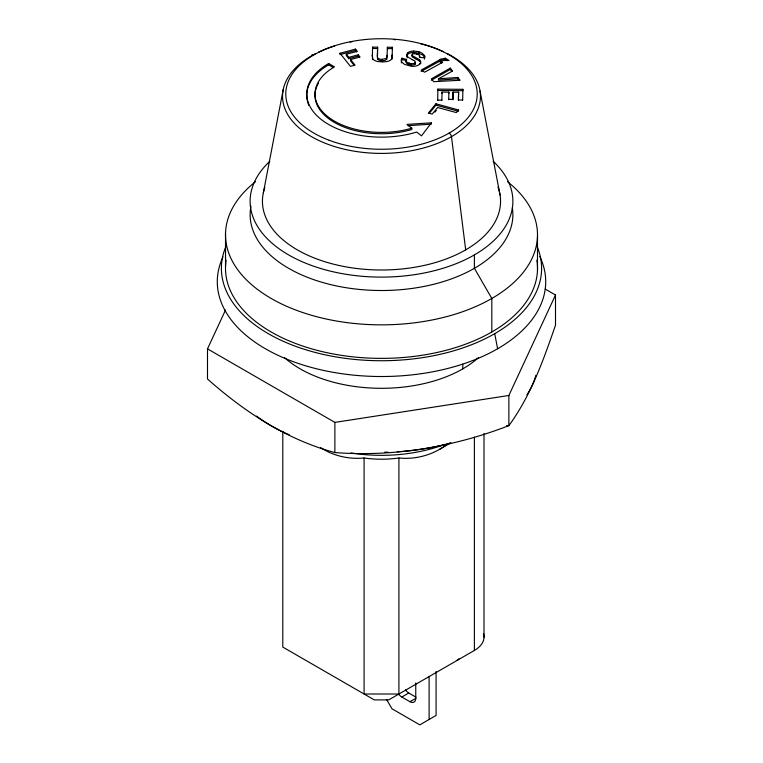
<?xml version="1.0" encoding="UTF-8"?>
<svg xmlns="http://www.w3.org/2000/svg" width="763" height="763" viewBox="0 0 763 763"><rect width="100%" height="100%" fill="white"/><g stroke="black" fill="none" stroke-linecap="round" stroke-linejoin="round"><path stroke-width="1.14" d="M484.009 433.489L484.009 637.258M372.726 59.657L372.373 54.822L372.458 58.37M372.373 56.157L372.563 47.134L377.599 47.172L377.418 57.807M377.599 47.172L377.418 56.51M437.676 100.354L437.886 89.137L462.874 89.319L462.874 90.663L437.886 90.482L437.886 89.137M441.891 100.325L442.035 92.085L448.835 92.132L448.835 93.468M448.701 99.676L448.835 92.132M458.449 100.211L458.592 92.199L453.05 92.161L452.898 99.4L448.682 99.371M452.917 99.705L453.05 92.161M458.592 92.199L458.42 99.982L462.645 100.01M462.674 100.163L462.874 89.319M377.418 58.961A4.549 2.623 0 0 0 381.729 60.668L385.067 60.43L386.889 59.142L387.413 47.258L392.449 47.296L392.449 48.641L387.413 48.594L387.413 47.258M387.213 56.72L387.213 55.222L386.307 58.493L381.796 59.361A4.549 2.623 0 0 1 377.418 57.616M392.001 59.085L392.449 47.296M406.774 56.09L406.803 55.842A6.037 3.481 0 0 1 406.917 55.441L407.051 55.155A6.037 3.491 0 0 1 407.28 54.783L407.652 54.364A6.81 3.929 0 0 1 413.489 52.428L413.689 52.447A9.07 5.236 0 0 1 415.444 52.58L416.102 52.666A9.995 5.77 0 0 1 416.636 52.761L422.635 54.869L424.753 57.616M392.211 56.128L392.268 54.86L391.858 58.265M263.34 192.848L283.283 89.271M406.259 59.981L406.298 59.857A8.183 4.721 0 0 1 406.469 59.438L401.958 58.207L401.185 60.048L401.414 61.784L404.543 64.397L411.085 66.228A9.528 5.503 0 0 0 413.05 66.371A7.506 4.33 0 0 0 419.574 64.206L419.869 63.834M406.259 61.317L406.298 61.193A8.183 4.721 0 0 1 406.469 60.782L406.555 59.266M424.619 58.598L424.39 59.104M545.23 289.082L555.502 295.014L555.502 325.181C543.418 360.05 530.886 395.606 508.873 425.64C453.651 446.965 394.023 457.027 334.881 452.564C286.793 439.698 244.389 411.753 207.498 379.02L207.498 348.853L225.543 309.969M506.603 425.668L508.873 425.64L508.873 395.472L555.502 295.014M401.958 58.207L401.338 62.947M411.782 128.184L406.946 124.388L431.429 122.824L421.538 135.843L416.703 132.047A74.717 43.138 0 0 1 321.481 119.686A74.717 43.138 0 0 1 328.662 63.491L334.471 66.848A66.505 38.398 0 0 0 327.728 116.586A66.505 38.398 0 0 0 411.782 128.184L411.782 129.519A66.505 38.398 0 0 1 338.047 124.407A66.505 38.398 0 0 1 318.495 83.043M435.959 103.787L428.386 113.029L432.22 114.078L437.619 107.488L456.35 112.6L458.515 109.948L435.959 103.787L435.959 105.132L429.073 113.534M434.92 112.123L436.274 110.473M413.489 51.083A6.81 3.929 0 0 0 407.585 52.99L407.299 53.42A6.037 3.491 0 0 0 407.051 53.811L406.927 54.078A6.037 3.481 0 0 0 406.803 54.497L406.765 54.926A6.171 3.567 0 0 0 406.793 55.232L406.965 55.794A6.323 3.653 0 0 0 407.051 55.976L407.471 56.624M415.158 64.092L414.881 62.528A5.179 2.995 0 0 0 414.69 62.375M415.129 62.766L415.177 62.728A2.423 1.402 0 0 1 415.291 62.909M447.881 443.789C434.128 454.567 416.312 459.831 398.915 457.981A101.641 82.995 0 0 1 364.085 457.991C348.996 459.469 333.431 455.978 320.698 447.652M439.555 449.312L450.666 442.902M483.437 633.5A32.847 18.961 0 0 1 474.395 650.438L388.71 699.9L374.29 699.9L282.796 647.081L282.796 431.324M398.553 693.977A8.212 4.74 60 0 0 401.824 697.029L408.787 693.004L415.902 697.115M401.824 697.029L409.95 701.722L415.921 698.269M438.496 78.78L452.564 70.969L450.256 68.107L431.4 78.866L433.68 81.689L460.079 80.268L457.819 77.473L438.496 78.78L438.496 80.125L457.819 78.818L458.945 80.21M431.4 80.21L450.256 69.452L450.256 68.107M439.25 60.067L421.138 70.091L424.648 72.199L442.75 62.175L439.25 60.067L439.25 61.402L441.872 62.986M421.138 71.426L439.25 61.402M356.712 51.932L355.529 50.453L339.974 54.602L339.974 53.257L355.529 49.109L357.303 51.331L346.326 54.259L346.326 55.594L348.805 58.694L358.276 56.166L359.459 57.645M346.326 54.259L348.805 57.359L358.276 54.831L360.05 57.044L350.579 59.571L350.579 60.916L354.299 65.551M445.296 58.207L439.965 59.266L442.073 60.535L449.026 60.449L445.296 58.207L445.296 59.552L447.156 60.668M441.033 60.391L445.296 59.552M207.498 348.853L334.881 422.397L508.873 395.472M413.269 53.677L413.784 53.639M408.11 125.657L430.265 124.235M413.908 53.639L416.608 54.03M382.807 61.87L385.916 61.698A7.764 4.483 0 0 0 392.048 58.37M413.489 51.102L413.689 51.102A9.07 5.236 0 0 1 415.444 51.235L416.102 51.331A9.995 5.77 0 0 1 416.636 51.426C422.006 50.959 430.818 60.43 419.412 57.034A4.13 2.384 0 0 0 418.649 54.631M382.625 61.86L378.982 61.689A7.964 4.597 0 0 1 372.602 58.627M437.657 100.115L441.863 100.144M377.599 48.517L372.563 48.479L372.563 47.134M411.171 63.615L411.228 63.625A6.476 3.739 0 0 1 410.38 63.491L410.122 63.434A7.554 4.359 0 0 1 409.473 63.272L408.958 63.11M411.171 64.96L411.228 64.969A6.476 3.739 0 0 1 410.38 64.826L410.122 64.769A7.554 4.359 0 0 1 409.473 64.607L408.901 64.435M401.958 59.543L406.555 60.611M435.959 105.132L458.515 111.284L458.515 109.948M416.636 54.039L417.132 54.183A6.829 3.949 0 0 1 417.619 54.354L417.866 54.45A5.608 3.233 0 0 1 418.439 54.698L418.477 54.726M409.149 63.167L409.206 64.531M415.406 57.368L412.84 55.966A5.761 3.329 0 0 1 411.991 55.298L412.01 56.634A5.761 3.329 0 0 0 412.802 57.273L415.749 58.885M415.749 57.549L418.897 59.361A8.698 5.017 0 0 1 419.23 59.609L419.307 59.676M415.921 58.97L418.897 60.706A8.698 5.017 0 0 1 419.23 60.954L419.307 61.011M411.81 59.447L407.595 56.767M412.106 59.6L413.851 60.515M328.662 63.491L328.662 64.836L333.507 67.63M414.319 60.792L414.633 61.002A5.179 2.995 0 0 1 414.862 61.164L415.072 61.355A2.423 1.402 0 0 1 415.291 61.565M450.256 69.452L451.982 71.598M350.579 59.571L355.043 65.141L350.455 66.362L339.974 53.257M386.727 699.709L391.953 708.76L419.822 724.85L436.074 715.465L436.074 671.469M377.599 57.549L377.609 58.913M480.041 91.016L500.051 194.947M494.71 333.669L497.619 348.748M465.688 249.863L451.477 136.663A3.281 1.898 60 0 0 449.188 133.077M537.495 235.967L537.495 269.482M491.811 331.991L491.811 298.467L474.395 268.299L474.395 254.89M474.395 437.123L474.395 650.438M462.779 364.132L462.779 368.863M457.819 77.473L457.819 78.818M442.035 92.085L442.035 93.42M431.429 122.824L431.429 124.159M429.111 676.686L429.111 719.49M418.877 51.979L418.877 53.324M415.759 682.99L415.759 698.364A8.212 4.74 60 0 1 409.95 701.722M407.537 53.133L407.537 54.478M407.261 56.338L407.261 57.683M398.915 457.981L398.915 694.006L364.085 694.006L364.085 457.981M382.358 59.38L382.358 60.716M377.408 54.974L377.408 56.319M358.276 54.831L358.276 56.166M355.529 49.109L355.529 50.453M348.805 57.359L348.805 58.694M334.881 422.397L334.881 452.564M225.524 233.125L225.524 266.64M447.089 53.477A98.961 57.139 0 0 1 452.879 135.833A98.961 57.139 0 0 1 310.112 135.833A98.961 57.139 0 0 1 315.911 53.477M318.657 52.122A98.961 57.139 0 0 1 334.652 45.933M350.122 42.079A98.961 57.139 0 0 1 352.411 41.65M393.603 39.552A98.961 57.139 0 0 1 395.654 39.714M420.756 43.815A98.961 57.139 0 0 1 443.408 51.684M311.523 55.861A3.281 1.898 60 0 1 313.812 54.917M535.826 375.329A156.005 90.072 0 0 1 526.899 394.805M450.771 442.864A156.005 90.072 0 0 1 397.18 451.772M388.062 452.144A156.005 90.072 0 0 1 384.638 452.211M289.291 434.815A156.005 90.072 0 0 1 256.578 416.102M537.114 246.554A160.106 92.437 0 0 1 380.527 360.737A160.106 92.437 0 0 1 226.353 245.467M539.822 256.54A164.217 94.812 0 0 1 381.929 376.521A164.217 94.812 0 0 1 222.958 257.017M536.856 260.088A156.005 90.072 0 0 1 381.5 358.372A156.005 90.072 0 0 1 226.144 260.088M507.538 181.708A156.005 90.072 0 0 1 485.955 301.681A156.005 90.072 0 0 1 277.045 301.681A156.005 90.072 0 0 1 255.462 181.708M512.326 207.755A131.37 75.842 0 0 1 380.06 290.512A131.37 75.842 0 0 1 250.97 206.096M493.222 161.355A131.37 75.842 0 0 1 466.956 258.867A131.37 75.842 0 0 1 296.034 258.867A131.37 75.842 0 0 1 269.778 161.355M497.981 187.049A119.057 68.737 0 0 1 381.939 269.997A119.057 68.737 0 0 1 264.837 187.545M478.515 357.532A114.946 66.362 0 0 1 284.485 357.532M442.149 445.354A114.946 66.362 0 0 1 350.98 452.955M458.916 658.707A8.212 4.74 0 0 1 456.98 660.491M408.825 63.176A5.446 3.138 0 0 1 406.03 59.953M415.244 62.852A3.643 2.108 0 0 1 411.267 63.567M413.269 53.658A1.993 1.154 0 0 0 412.03 54.163L411.991 55.594A1.993 1.154 0 0 1 412.392 55.27M419.45 59.619A7.353 4.244 0 0 1 419.936 63.854M408.825 64.512A5.446 3.138 0 0 1 406.03 61.298M415.244 64.187A3.643 2.108 0 0 1 411.267 64.903M419.354 56.615A4.13 2.384 0 0 1 419.698 57.606M419.45 60.954A7.353 4.244 0 0 1 420.661 63.72M308.862 105.447A74.717 43.138 0 0 1 328.662 64.836M408.787 693.004A8.212 4.74 60 0 1 405.515 689.952M329.177 140.268A95.718 55.26 0 0 0 477.075 97.025A95.718 55.26 0 0 0 338.257 44.693A95.718 55.26 0 0 0 329.177 140.268"/></g></svg>
